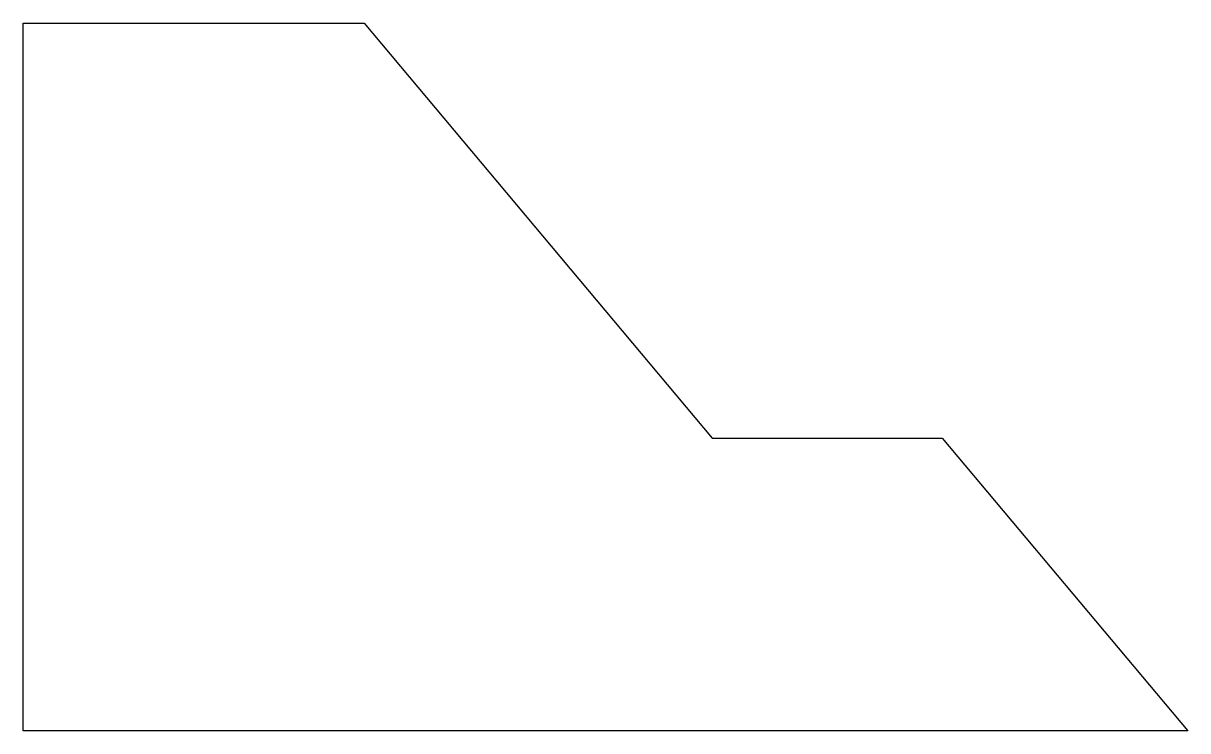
# Model space of a CAD drawing. Extents: x 0 to 1.39, y 0 to 0.84.
import ezdxf

# ---------------------------------------------------------------- set-up
doc = ezdxf.new("R2010")
doc.units = 0
doc.layers.add('MODELSKETCH_VISIBLE', color=7, linetype='CONTINUOUS')

msp = doc.modelspace()

# ---------------------------------------------------------------- linework, layer by layer
at = {"layer": 'MODELSKETCH_VISIBLE'}
for p, q in [((0, 0), (0, 0.8439)), ((0, 0.8439), (0.4066, 0.8439)), ((0.4066, 0.8439), (0.8217, 0.3491)), ((0.8217, 0.3491), (1.0959, 0.3491)), ((1.0959, 0.3491), (1.3889, 0)), ((1.3889, 0), (0, 0))]:
    msp.add_line(p, q, dxfattribs=at)

doc.saveas('drawing.dxf')
